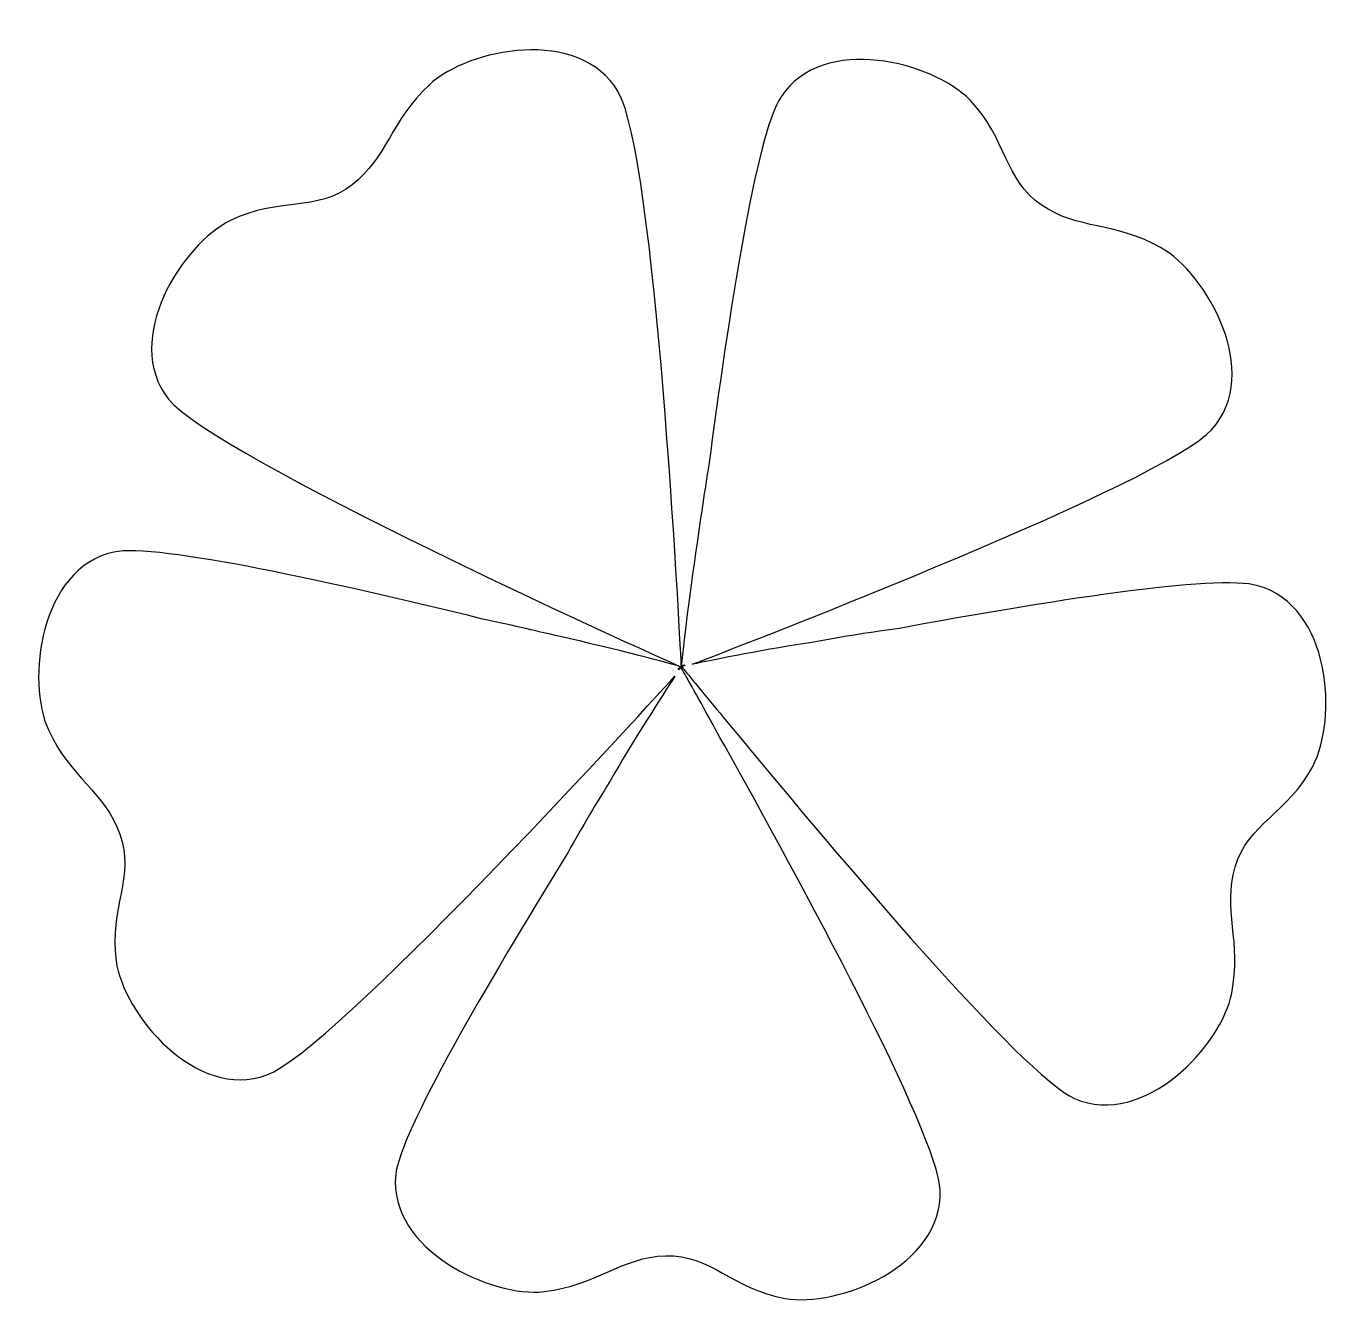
# Model space of a CAD drawing. Header units: centimetres. Extents: x -9.7 to 9.7, y -9.4 to 9.6.
import ezdxf

# ---------------------------------------------------------------- set-up
doc = ezdxf.new("R2010")
doc.units = ezdxf.units.CM
doc.header["$MEASUREMENT"] = 0
doc.layers.add('Camada 1', color=7, linetype='Continuous')

msp = doc.modelspace()

# ---------------------------------------------------------------- linework, layer by layer
at = {"layer": 'Camada 1'}
msp.add_open_spline([(9.33884, -1.35613), (8.97213, -2.0528), (8.37745, -2.20748), (8.19092, -2.84359), (8.19092, -2.84359), (8.00598, -3.4797), (8.28977, -3.95005), (8.13991, -4.71848), (8.13991, -4.71848), (7.98844, -5.48699), (6.8421, -6.72574), (5.81219, -6.27778), (5.81219, -6.27778), (5.0485, -5.94136), (2.26005, -2.62997), (0.86184, -0.93359), (0.86184, -0.93359), (0.71677, -0.76143), (0.58601, -0.60358), (0.46801, -0.46009), (0.46801, -0.46009), (0.19062, -0.12531), (-0.01028, 0.12183), (-0.01028, 0.12183), (-0.01028, 0.12183), (-0.01028, 0.12183), (0.00567, 0.12662), (0.03438, 0.133), (0.03438, 0.133), (0.03438, 0.13618), (0.03438, 0.14099), (0.03517, 0.14893), (0.03517, 0.14893), (0.01205, 0.13938), (-0.00309, 0.133), (-0.00309, 0.133), (-0.00309, 0.133), (-0.00309, 0.133), (-0.00309, 0.14099), (-0.0023, 0.14575), (-0.0023, 0.14575), (-0.00788, 0.14096), (-0.01426, 0.14096), (-0.01426, 0.14096), (-0.01426, 0.14096), (-0.01347, 0.12022), (-0.01347, 0.11545), (-0.01347, 0.11545), (-0.01347, 0.11545), (-0.01347, 0.11545), (-0.02143, 0.11704), (-0.03659, 0.12183), (-0.03659, 0.12183), (-0.03659, 0.12183), (-0.04455, 0.11704), (-0.04535, 0.11545), (-0.04535, 0.11545), (-0.04217, 0.11545), (-0.03421, 0.11384), (-0.03421, 0.11384), (-0.03421, 0.11384), (-0.03421, 0.11384), (-0.04535, 0.09789), (-0.06292, 0.07878), (-0.06292, 0.07878), (-0.05493, 0.07558), (-0.05414, 0.07558), (-0.04776, 0.07558), (-0.04776, 0.07558), (-0.0326, 0.09791), (-0.02225, 0.11545), (-0.02225, 0.11545), (-0.02225, 0.11545), (-0.02225, 0.11545), (0.14518, -0.17633), (0.36039, -0.56852), (0.36039, -0.56852), (0.44252, -0.71841), (0.53179, -0.88105), (0.62902, -1.05482), (0.62902, -1.05482), (1.70042, -2.97117), (3.78738, -6.79911), (3.81926, -7.63615), (3.81926, -7.63615), (3.86712, -8.76335), (2.2951, -9.37711), (1.52344, -9.23847), (1.52344, -9.23847), (0.75017, -9.1029), (0.41701, -8.58635), (-0.24464, -8.60551), (-0.24464, -8.60551), (-0.90311, -8.62779), (-1.26501, -9.04072), (-2.04383, -9.13798), (-2.04383, -9.13798), (-2.82186, -9.22884), (-4.35481, -8.52573), (-4.24559, -7.40496), (-4.24559, -7.40496), (-4.18341, -6.7784), (-2.87687, -4.55111), (-1.72895, -2.69371), (-1.72895, -2.69371), (-1.53445, -2.34139), (-1.30326, -1.9524), (-1.07368, -1.57934), (-1.07368, -1.57934), (-0.73329, -0.9894), (-0.29406, -0.30389), (-0.10994, -0.02007), (-0.10994, -0.02007), (-0.75322, -0.72796), (-5.17428, -5.56515), (-6.15239, -5.92705), (-6.15239, -5.92705), (-7.21022, -6.31922), (-8.2808, -5.01826), (-8.38841, -4.23705), (-8.38841, -4.23705), (-8.49284, -3.4606), (-8.10541, -2.98232), (-8.33102, -2.36211), (-8.33102, -2.36211), (-8.55261, -1.74034), (-9.0604, -1.5283), (-9.39044, -0.81406), (-9.39044, -0.81406), (-9.71887, -0.10297), (-9.52358, 1.57425), (-8.42267, 1.81817), (-8.42267, 1.81817), (-7.79053, 1.9521), (-5.11924, 1.35581), (-2.95736, 0.82651), (-2.95736, 0.82651), (-2.58909, 0.74679), (-2.19049, 0.65752), (-1.81026, 0.56502), (-1.81026, 0.56502), (-1.00434, 0.38807), (-0.09957, 0.14412), (-0.04216, 0.12502), (-0.04216, 0.12502), (-0.50293, 0.33388), (-6.93916, 3.23393), (-7.612, 4.08372), (-7.612, 4.08372), (-8.30791, 4.97015), (-7.39994, 6.38909), (-6.69368, 6.72868), (-6.69368, 6.72868), (-5.98819, 7.07626), (-5.41503, 6.85306), (-4.8929, 7.25639), (-4.8929, 7.25639), (-4.36995, 7.66136), (-4.32293, 8.20661), (-3.74659, 8.74229), (-3.74659, 8.74229), (-3.17184, 9.27799), (-1.52012, 9.60801), (-0.94936, 8.63707), (-0.94936, 8.63707), (-0.39773, 7.69642), (-0.03901, 0.64475), (-0.0143, 0.14413), (-0.0143, 0.14413), (-0.00792, 0.19676), (0.09175, 1.1374), (0.22166, 1.95528), (0.22166, 1.95528), (0.27267, 2.34112), (0.33167, 2.74128), (0.39382, 3.10958), (0.39382, 3.10958), (0.68478, 5.32091), (1.09933, 8.02805), (1.46279, 8.56373), (1.46279, 8.56373), (2.0862, 9.50438), (3.71879, 9.0771), (4.26243, 8.51272), (4.26243, 8.51272), (4.80448, 7.94675), (4.7726, 7.33294), (5.31788, 6.95988), (5.31788, 6.95988), (5.86311, 6.58679), (6.40201, 6.71435), (7.08598, 6.33012), (7.08598, 6.33012), (7.77152, 5.94907), (8.59736, 4.47912), (7.84645, 3.63571), (7.84645, 3.63571), (7.15462, 2.8545), (1.05156, 0.50288), (0.14758, 0.15532), (0.14758, 0.15532), (0.4808, 0.22543), (1.27478, 0.38331), (1.94754, 0.48536), (1.94754, 0.48536), (2.38122, 0.56505), (2.82604, 0.63522), (3.21982, 0.68782), (3.21982, 0.68782), (5.36736, 1.08641), (7.92308, 1.49456), (8.52569, 1.3192), (8.52569, 1.3192), (9.61305, 1.01623), (9.71031, -0.66576), (9.33884, -1.35613)], degree=3, knots=[0, 0, 0, 0, 0.01818182, 0.01818182, 0.01818182, 0.01818182, 0.03636364, 0.03636364, 0.03636364, 0.03636364, 0.05454545, 0.05454545, 0.05454545, 0.05454545, 0.07272727, 0.07272727, 0.07272727, 0.07272727, 0.09090909, 0.09090909, 0.09090909, 0.09090909, 0.10909091, 0.10909091, 0.10909091, 0.10909091, 0.12727273, 0.12727273, 0.12727273, 0.12727273, 0.14545455, 0.14545455, 0.14545455, 0.14545455, 0.16363636, 0.16363636, 0.16363636, 0.16363636, 0.18181818, 0.18181818, 0.18181818, 0.18181818, 0.2, 0.2, 0.2, 0.2, 0.21818182, 0.21818182, 0.21818182, 0.21818182, 0.23636364, 0.23636364, 0.23636364, 0.23636364, 0.25454545, 0.25454545, 0.25454545, 0.25454545, 0.27272727, 0.27272727, 0.27272727, 0.27272727, 0.29090909, 0.29090909, 0.29090909, 0.29090909, 0.30909091, 0.30909091, 0.30909091, 0.30909091, 0.32727273, 0.32727273, 0.32727273, 0.32727273, 0.34545455, 0.34545455, 0.34545455, 0.34545455, 0.36363636, 0.36363636, 0.36363636, 0.36363636, 0.38181818, 0.38181818, 0.38181818, 0.38181818, 0.4, 0.4, 0.4, 0.4, 0.41818182, 0.41818182, 0.41818182, 0.41818182, 0.43636364, 0.43636364, 0.43636364, 0.43636364, 0.45454545, 0.45454545, 0.45454545, 0.45454545, 0.47272727, 0.47272727, 0.47272727, 0.47272727, 0.49090909, 0.49090909, 0.49090909, 0.49090909, 0.50909091, 0.50909091, 0.50909091, 0.50909091, 0.52727273, 0.52727273, 0.52727273, 0.52727273, 0.54545455, 0.54545455, 0.54545455, 0.54545455, 0.56363636, 0.56363636, 0.56363636, 0.56363636, 0.58181818, 0.58181818, 0.58181818, 0.58181818, 0.6, 0.6, 0.6, 0.6, 0.61818182, 0.61818182, 0.61818182, 0.61818182, 0.63636364, 0.63636364, 0.63636364, 0.63636364, 0.65454545, 0.65454545, 0.65454545, 0.65454545, 0.67272727, 0.67272727, 0.67272727, 0.67272727, 0.69090909, 0.69090909, 0.69090909, 0.69090909, 0.70909091, 0.70909091, 0.70909091, 0.70909091, 0.72727273, 0.72727273, 0.72727273, 0.72727273, 0.74545455, 0.74545455, 0.74545455, 0.74545455, 0.76363636, 0.76363636, 0.76363636, 0.76363636, 0.78181818, 0.78181818, 0.78181818, 0.78181818, 0.8, 0.8, 0.8, 0.8, 0.81818182, 0.81818182, 0.81818182, 0.81818182, 0.83636364, 0.83636364, 0.83636364, 0.83636364, 0.85454545, 0.85454545, 0.85454545, 0.85454545, 0.87272727, 0.87272727, 0.87272727, 0.87272727, 0.89090909, 0.89090909, 0.89090909, 0.89090909, 0.90909091, 0.90909091, 0.90909091, 0.90909091, 0.92727273, 0.92727273, 0.92727273, 0.92727273, 0.94545455, 0.94545455, 0.94545455, 0.94545455, 0.96363636, 0.96363636, 0.96363636, 0.96363636, 1, 1, 1, 1], dxfattribs=at)

doc.saveas('drawing.dxf')
